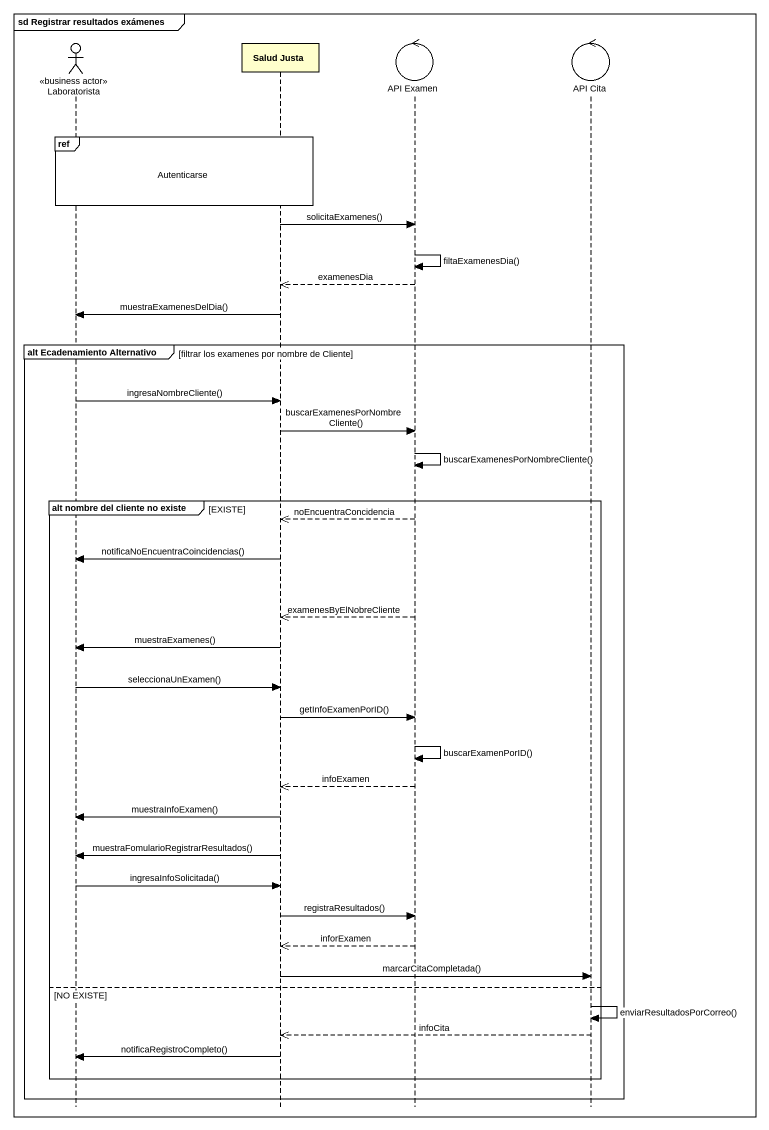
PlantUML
@startuml
mainframe sd Registrar resultados exámenes
hide footbox
actor Laboratorista <<business actor>>
participant "Salud Justa" as Salud_Justa
control "API Examen" as API_Examen
control "API Cita" as API_Cita

ref over Laboratorista, Salud_Justa : Autenticarse
Salud_Justa -> API_Examen : solicitaExamenes()
API_Examen -> API_Examen : filtaExamenesDia()
API_Examen -->> Salud_Justa : examenesDia
Salud_Justa -> Laboratorista : muestraExamenesDelDia()
group alt Ecadenamiento Alternativo [filtrar los examenes por nombre de Cliente]
  Laboratorista -> Salud_Justa : ingresaNombreCliente()
  Salud_Justa -> API_Examen : buscarExamenesPorNombreCliente()
  API_Examen -> API_Examen : buscarExamenesPorNombreCliente()
  group alt nombre del cliente no existe [EXISTE]
    API_Examen -->> Salud_Justa : noEncuentraConcidencia
    Salud_Justa -> Laboratorista : notificaNoEncuentraCoincidencias()
    API_Examen -->> Salud_Justa : examenesByElNobreCliente
    Salud_Justa -> Laboratorista : muestraExamenes()
    Laboratorista -> Salud_Justa : seleccionaUnExamen()
    Salud_Justa -> API_Examen : getInfoExamenPorID()
    API_Examen -> API_Examen : buscarExamenPorID()
    API_Examen -->> Salud_Justa : infoExamen
    Salud_Justa -> Laboratorista : muestraInfoExamen()
    Salud_Justa -> Laboratorista : muestraFomularioRegistrarResultados()
    Laboratorista -> Salud_Justa : ingresaInfoSolicitada()
    Salud_Justa -> API_Examen : registraResultados()
    API_Examen -->> Salud_Justa : inforExamen
    Salud_Justa -> API_Cita : marcarCitaCompletada()
  else NO EXISTE
    API_Cita -> API_Cita : enviarResultadosPorCorreo()
    API_Cita -->> Salud_Justa : infoCita
    Salud_Justa -> Laboratorista : notificaRegistroCompleto()
  end
end
@enduml
